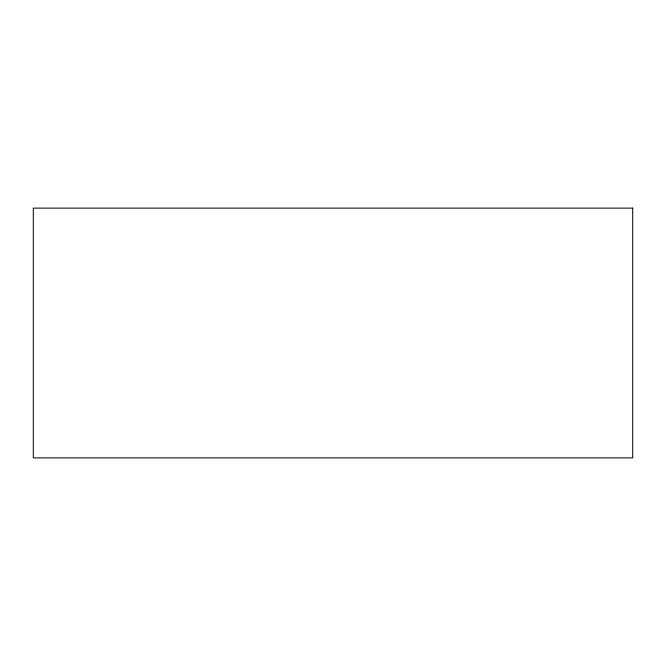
<?xml version="1.0" encoding="UTF-8"?>
<svg xmlns="http://www.w3.org/2000/svg" width="666" height="666" viewBox="0 0 666 666"><rect width="100%" height="100%" fill="white"/><g stroke="black" fill="none" stroke-linecap="round" stroke-linejoin="round"><path stroke-width="1" d="M632.7 208.125L33.3 208.125L33.3 457.875L632.7 457.875L632.7 208.125"/></g></svg>
